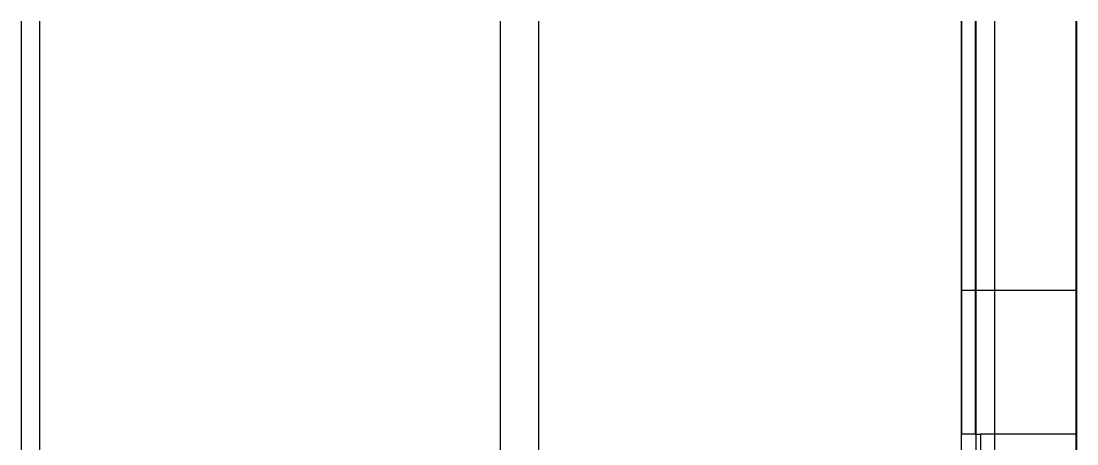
# Model space of a CAD drawing. Extents: x -20.4 to 13.4, y -9.4 to 9.8.
# Drawn here: x -5.45 to 0.05, y 7.62 to 9.83 of the extents above; entities that cross this region are included whole.
import ezdxf

# ---------------------------------------------------------------- set-up
doc = ezdxf.new("R2010")
doc.units = 0
doc.layers.get('0').update_dxf_attribs({"linetype": 'CONTINUOUS'})

msp = doc.modelspace()

# ---------------------------------------------------------------- linework, layer by layer
for p, q in [((-5.4536, 9.8256), (-5.4536, 7.575)), ((-5.3557, 7.575), (-5.3557, 9.8256)), ((-2.9562, 7.575), (-2.9562, 9.8256)), ((-2.7562, 7.575), (-2.7562, 9.8256)), ((-0.5546, 8.425), (-0.5546, 9.8256)), ((-0.5526, 8.425), (-0.5526, 9.8256)), ((-0.482, 9.8256), (-0.482, 8.425)), ((-0.4778, 8.425), (-0.4778, 9.8256)), ((-0.382, 9.8256), (-0.382, 8.425)), ((-0.3799, 8.425), (-0.3799, 9.8256)), ((0.0432, 8.425), (0.0432, 9.8256)), ((0.0473, 8.425), (0.0473, 9.8256)), ((-0.5546, 7.675), (-0.5546, 8.425)), ((-0.5546, 8.425), (-0.5526, 8.425)), ((-0.5526, 7.675), (-0.5526, 8.425)), ((-0.5526, 8.425), (-0.482, 8.425)), ((-0.482, 8.425), (-0.482, 7.675)), ((-0.482, 8.425), (-0.4778, 8.425)), ((-0.4778, 7.675), (-0.4778, 8.425)), ((-0.4778, 8.425), (-0.382, 8.425)), ((-0.382, 8.425), (-0.382, 7.675)), ((-0.382, 8.425), (-0.3799, 8.425)), ((-0.3799, 8.425), (0.0432, 8.425)), ((-0.3799, 7.675), (-0.3799, 8.425)), ((0.0432, 8.425), (0.0473, 8.425)), ((0.0432, 7.675), (0.0432, 8.425)), ((0.0473, 7.675), (0.0473, 8.425)), ((-0.5546, 7.575), (-0.5546, 7.675)), ((-0.5526, 7.675), (-0.5546, 7.675)), ((-0.482, 7.675), (-0.5526, 7.675)), ((-0.482, 7.675), (-0.4778, 7.675)), ((-0.4778, 7.575), (-0.4778, 7.675)), ((-0.4778, 7.675), (-0.4526, 7.675)), ((-0.382, 7.675), (-0.4526, 7.675)), ((-0.4526, 7.575), (-0.4526, 7.675)), ((-0.3799, 7.675), (-0.382, 7.675)), ((-0.3799, 7.575), (-0.3799, 7.675)), ((0.0432, 7.675), (-0.3799, 7.675)), ((0.0473, 7.675), (0.0432, 7.675)), ((0.0432, 7.575), (0.0432, 7.675)), ((0.0473, 7.575), (0.0473, 7.675))]:
    msp.add_line(p, q)

doc.saveas('drawing.dxf')
